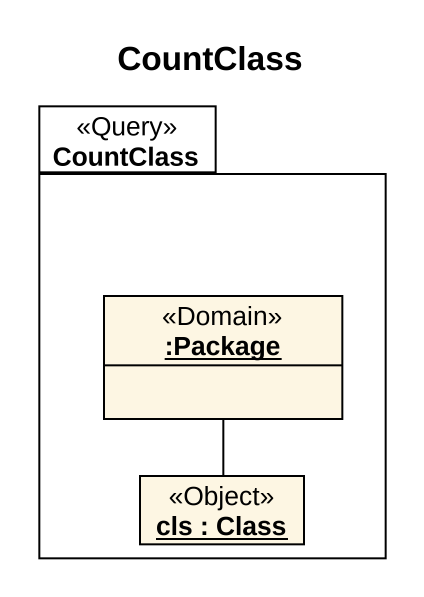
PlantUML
@startuml
title CountClass
hide circle
hide empty members
package CountClass <<Query>> {
  object ":Package" as Package_ <<Domain>>
  object "cls : Class" as cls <<Object>>
}
Package_ -- cls
@enduml
